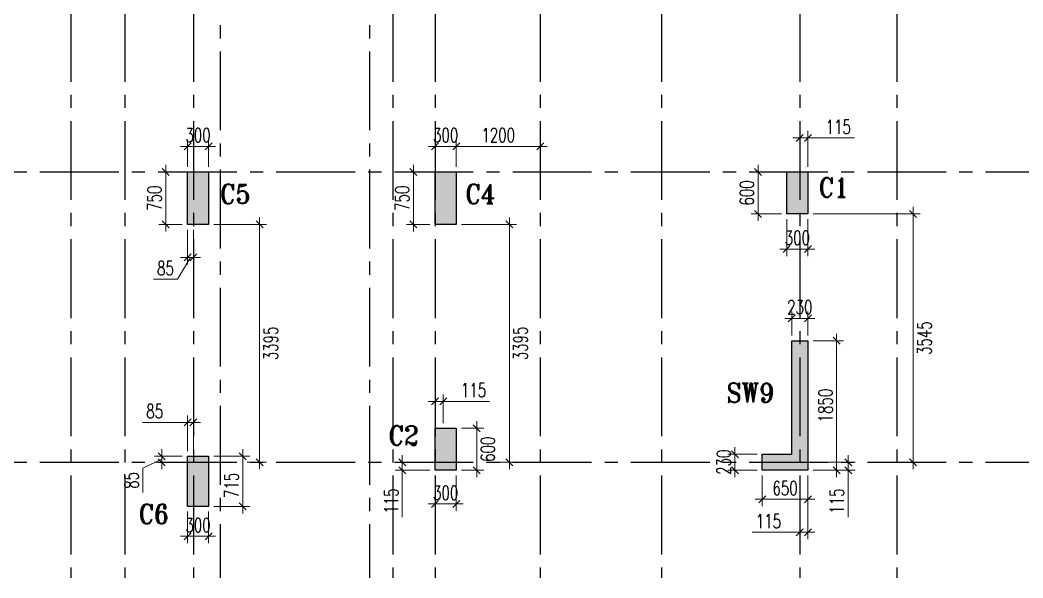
# Model space of a CAD drawing. Header units: millimetres. Extents: x 1123469 to 1752051, y -126924 to 196924.
# Drawn here: x 1378785 to 1393101, y -34446 to -26479 of the extents above; entities that cross this region are included whole.
import ezdxf

# ---------------------------------------------------------------- set-up
doc = ezdxf.new("R2010")
doc.units = ezdxf.units.MM
doc.header["$LTSCALE"] = 500
doc.header["$MEASUREMENT"] = 0
doc.header["$PDMODE"] = 34
for name, pattern in [('CONTINOUS', [0]), ('DASHDOT', [1, 0.5, -0.25, 0, -0.25]), ('Site$0$CENTER2', [1.125, 0.75, -0.125, 0.125, -0.125])]:
    doc.linetypes.add(name, pattern=pattern)
doc.layers.get('Defpoints').update_dxf_attribs({"lineweight": 0})
for name, color, linetype, lineweight in [('COL. NO.', 1, 'DASHDOT', 15), ('CUT OUT', 1, 'Continuous', 13), ('dim-M', 1, 'Continuous', 15), ('TOWER COL HATCH', 253, 'Continuous', 20)]:
    doc.layers.add(name, color=color, linetype=linetype, lineweight=lineweight)
for name, color, linetype in [('GLASS', 5, 'Continuous'), ('GRID', 7, 'Continuous'), ('TOWER AREA COLUMN.', 6, 'Continuous')]:
    doc.layers.add(name, color=color, linetype=linetype)
doc.styles.add('2MM', font='romans.shx', dxfattribs={"width": 0.7})
doc.styles.add('ROMANT', font='romant__.ttf', dxfattribs={"width": 0.9, "height": 600})
doc.dimstyles.new('RAJESH', dxfattribs={"dimtxt": 200, "dimasz": 180, "dimexe": 100, "dimexo": 250, "dimgap": 50, "dimtad": 2, "dimdec": 0, "dimzin": 1, "dimdsep": 46, "dimtxsty": '2MM', "dimblk": 'OBLIQUE', "dimcen": 0, "dimdle": 100, "dimclrd": 1, "dimclre": 1, "dimclrt": 3, "dimadec": 0, "dimazin": 0, "dimtfac": 1, "dimtdec": 0, "dimtix": 1, "dimtmove": 2, "dimatfit": 3, "dimfxl": 1, "dimtolj": 1, "dimlwd": -1, "dimarcsym": 0})

# ---------------------------------------------------------------- blocks, each defined once
blk = doc.blocks.new('EEE')
at = {"layer": 'GRID', "color": 16, "linetype": 'Site$0$CENTER2', "ltscale": 3}
for points in [[(1379510.6, 258923.2), (1379510.6, 223711.9)], [(1380280.6, 258923.2), (1380280.6, 223711.9)], [(1381260.6, 258923.2), (1381260.6, 223711.9)], [(1382164.8, 258923.2), (1381643.1, 258229.8), (1381643.1, 223711.9)], [(1383253.9, 258923.2), (1383775.6, 258229.8), (1383775.6, 223711.9)], [(1384105.6, 258923.2), (1384105.6, 223711.9)], [(1384710.6, 258923.2), (1384710.6, 223711.9)], [(1386210.6, 258923.2), (1386210.6, 223711.9)], [(1387940.6, 258923.2), (1387940.6, 223711.9)], [(1389915.6, 258923.2), (1389915.6, 223711.9)], [(1391300.6, 258923.2), (1391300.6, 223711.9)], [(1363880.9, 229508.8), (1442964.5, 229508.8)], [(1363880.9, 225363.8), (1442964.5, 225363.8)]]:
    blk.add_lwpolyline(points, dxfattribs=at)
blk = doc.blocks.new('3tgra')
at = {"layer": 'TOWER COL HATCH'}
h = blk.add_hatch(color=253, dxfattribs=at)
h.dxf.hatch_style = 1
h.paths.add_polyline_path([(1381176, 68967), (1381476, 68967), (1381476, 68217), (1381176, 68217)])
h = blk.add_hatch(color=253, dxfattribs=at)
h.dxf.hatch_style = 1
h.paths.add_polyline_path([(1384711, 68967), (1385011, 68967), (1385011, 68217), (1384711, 68217)])
h = blk.add_hatch(color=253, dxfattribs=at)
h.dxf.hatch_style = 1
h.paths.add_polyline_path([(1389731, 68967), (1390031, 68967), (1390031, 68367), (1389731, 68367)])
h = blk.add_hatch(color=253, dxfattribs=at)
h.dxf.hatch_style = 1
h.paths.add_polyline_path([(1390031, 66557), (1390031, 64707), (1389381, 64707), (1389381, 64937), (1389801, 64937), (1389801, 66557)])
h = blk.add_hatch(color=253, dxfattribs=at)
h.dxf.hatch_style = 1
h.paths.add_polyline_path([(1384711, 65307), (1385011, 65307), (1385011, 64707), (1384711, 64707)])
h = blk.add_hatch(color=253, dxfattribs=at)
h.dxf.hatch_style = 1
h.paths.add_polyline_path([(1381176, 64907), (1381476, 64907), (1381476, 64192), (1381176, 64192)])
at = {"layer": 'TOWER AREA COLUMN.', "color": 4}
for points in [[(1381176, 68967), (1381476, 68967), (1381476, 68217), (1381176, 68217)], [(1384711, 68967), (1385011, 68967), (1385011, 68217), (1384711, 68217)], [(1389731, 68967), (1390031, 68967), (1390031, 68367), (1389731, 68367)], [(1384711, 65307), (1385011, 65307), (1385011, 64707), (1384711, 64707)], [(1381176, 64907), (1381476, 64907), (1381476, 64192), (1381176, 64192)]]:
    blk.add_lwpolyline(points, close=True, dxfattribs=at)
blk.add_lwpolyline([(1390031, 66557), (1390031, 64707), (1389381, 64707), (1389381, 64937), (1389801, 64937), (1389801, 66557), (1390031, 66557)], dxfattribs=at)
blk = doc.blocks.new('_Oblique')
at = {"color": 0, "linetype": 'ByBlock', "lineweight": -2}
blk.add_line((-0.5, -0.5), (0.5, 0.5), dxfattribs=at)
blk = doc.blocks.new('*D1825')
at = {"layer": 'Defpoints', "color": 0, "ltscale": 100, "transparency": 16777216}
for p in [(1381176, 64192), (1381476, 64192), (1381476, 63765)]:
    blk.add_point(p, dxfattribs=at)
at = {"layer": 'dim-M', "color": 1, "lineweight": -2, "ltscale": 100, "transparency": 16777216}
for p, q in [((1381176, 64117), (1381176, 63665)), ((1381476, 64117), (1381476, 63665))]:
    blk.add_line(p, q, dxfattribs=at)
at = {"layer": 'dim-M', "color": 1, "ltscale": 100, "transparency": 16777216}
blk.add_line((1381076, 63765), (1381576, 63765), dxfattribs=at)
at = {"layer": 'dim-M', "color": 1, "ltscale": 100, "transparency": 16777216, "xscale": 100, "yscale": 100, "zscale": 100, "rotation": 180}
blk.add_blockref('_Oblique', (1381176, 63765), dxfattribs=at)
at = {"layer": 'dim-M', "color": 1, "ltscale": 100, "transparency": 16777216, "xscale": 100, "yscale": 100, "zscale": 100}
blk.add_blockref('_Oblique', (1381476, 63765), dxfattribs=at)
at = {"layer": 'dim-M', "color": 3, "ltscale": 100, "transparency": 16777216, "insert": (1381326, 63925), "char_height": 200, "attachment_point": 5, "style": '2MM'}
blk.add_mtext('\\A1;300', dxfattribs=at)
blk = doc.blocks.new('*D1826')
at = {"layer": 'Defpoints', "color": 0, "ltscale": 100, "transparency": 16777216}
for p in [(1381476, 64907), (1381476, 64192), (1381964, 64192)]:
    blk.add_point(p, dxfattribs=at)
at = {"layer": 'dim-M', "color": 1, "ltscale": 100, "transparency": 16777216}
blk.add_line((1381964, 65007), (1381964, 64092), dxfattribs=at)
at = {"layer": 'dim-M', "color": 1, "lineweight": -2, "ltscale": 100, "transparency": 16777216}
for p, q in [((1381551, 64907), (1382064, 64907)), ((1381551, 64192), (1382064, 64192))]:
    blk.add_line(p, q, dxfattribs=at)
at = {"layer": 'dim-M', "color": 1, "ltscale": 100, "transparency": 16777216, "xscale": 100, "yscale": 100, "zscale": 100}
for p, rotation in [((1381964, 64907), 90), ((1381964, 64192), 270)]:
    blk.add_blockref('_Oblique', p, dxfattribs=dict(at, rotation=rotation))
at = {"layer": 'dim-M', "color": 3, "ltscale": 100, "transparency": 16777216, "insert": (1381804, 64492), "char_height": 200, "attachment_point": 5, "rotation": 90, "style": '2MM'}
blk.add_mtext('\\A1;715', dxfattribs=at)
blk = doc.blocks.new('*D1827')
at = {"layer": 'Defpoints', "color": 0, "ltscale": 100, "transparency": 16777216}
for p in [(1381261, 65391), (1381176, 64907), (1381261, 64907)]:
    blk.add_point(p, dxfattribs=at)
at = {"layer": 'dim-M', "color": 1, "lineweight": -2, "ltscale": 100, "transparency": 16777216}
for p, q in [((1381176, 64982), (1381176, 65491)), ((1381261, 64982), (1381261, 65491))]:
    blk.add_line(p, q, dxfattribs=at)
at = {"layer": 'dim-M', "color": 1, "ltscale": 100, "transparency": 16777216}
for p, q in [((1380534, 65391), (1381176, 65391)), ((1381176, 65391), (1381076, 65391)), ((1381176, 65391), (1381261, 65391)), ((1381176, 65391), (1381261, 65391)), ((1381261, 65391), (1381361, 65391))]:
    blk.add_line(p, q, dxfattribs=at)
at = {"layer": 'dim-M', "color": 1, "ltscale": 100, "transparency": 16777216, "xscale": 100, "yscale": 100, "zscale": 100}
blk.add_blockref('_Oblique', (1381176, 65391), dxfattribs=at)
at = {"layer": 'dim-M', "color": 1, "ltscale": 100, "transparency": 16777216, "xscale": 100, "yscale": 100, "zscale": 100, "rotation": 180}
blk.add_blockref('_Oblique', (1381261, 65391), dxfattribs=at)
at = {"layer": 'dim-M', "color": 3, "ltscale": 100, "transparency": 16777216, "insert": (1380707, 65551), "char_height": 200, "attachment_point": 5, "style": '2MM'}
blk.add_mtext('\\A1;85', dxfattribs=at)
blk = doc.blocks.new('*D1828')
at = {"layer": 'Defpoints', "color": 0, "ltscale": 100, "transparency": 16777216}
for p in [(1381176, 64907), (1380807, 64822), (1381176, 64822)]:
    blk.add_point(p, dxfattribs=at)
at = {"layer": 'dim-M', "color": 1, "ltscale": 100, "transparency": 16777216}
for p, q in [((1380807, 64907), (1380807, 65007)), ((1380807, 64864), (1380537, 64737)), ((1380807, 64907), (1380807, 64822)), ((1380807, 64907), (1380807, 64822)), ((1380537, 64737), (1380537, 64390)), ((1380807, 64822), (1380807, 64722))]:
    blk.add_line(p, q, dxfattribs=at)
at = {"layer": 'dim-M', "color": 1, "lineweight": -2, "ltscale": 100, "transparency": 16777216}
for p, q in [((1381101, 64907), (1380707, 64907)), ((1381101, 64822), (1380707, 64822))]:
    blk.add_line(p, q, dxfattribs=at)
at = {"layer": 'dim-M', "color": 1, "ltscale": 100, "transparency": 16777216, "xscale": 100, "yscale": 100, "zscale": 100}
for p, rotation in [((1380807, 64907), 270), ((1380807, 64822), 90)]:
    blk.add_blockref('_Oblique', p, dxfattribs=dict(at, rotation=rotation))
at = {"layer": 'dim-M', "color": 3, "ltscale": 100, "transparency": 16777216, "insert": (1380377, 64563), "char_height": 200, "attachment_point": 5, "rotation": 90, "style": '2MM'}
blk.add_mtext('\\A1;85', dxfattribs=at)
blk = doc.blocks.new('*D1829')
at = {"layer": 'Defpoints', "color": 0, "ltscale": 100, "transparency": 16777216}
for p in [(1384711, 64707), (1385011, 64707), (1385011, 64227)]:
    blk.add_point(p, dxfattribs=at)
at = {"layer": 'dim-M', "color": 1, "lineweight": -2, "ltscale": 100, "transparency": 16777216}
for p, q in [((1384711, 64632), (1384711, 64127)), ((1385011, 64632), (1385011, 64127))]:
    blk.add_line(p, q, dxfattribs=at)
at = {"layer": 'dim-M', "color": 1, "ltscale": 100, "transparency": 16777216}
blk.add_line((1384611, 64227), (1385111, 64227), dxfattribs=at)
at = {"layer": 'dim-M', "color": 1, "ltscale": 100, "transparency": 16777216, "xscale": 100, "yscale": 100, "zscale": 100, "rotation": 180}
blk.add_blockref('_Oblique', (1384711, 64227), dxfattribs=at)
at = {"layer": 'dim-M', "color": 1, "ltscale": 100, "transparency": 16777216, "xscale": 100, "yscale": 100, "zscale": 100}
blk.add_blockref('_Oblique', (1385011, 64227), dxfattribs=at)
at = {"layer": 'dim-M', "color": 3, "ltscale": 100, "transparency": 16777216, "insert": (1384861, 64387), "char_height": 200, "attachment_point": 5, "style": '2MM'}
blk.add_mtext('\\A1;300', dxfattribs=at)
blk = doc.blocks.new('*D1830')
at = {"layer": 'Defpoints', "color": 0, "ltscale": 100, "transparency": 16777216}
for p in [(1385011, 65307), (1385011, 64707), (1385305, 64707)]:
    blk.add_point(p, dxfattribs=at)
at = {"layer": 'dim-M', "color": 1, "lineweight": -2, "ltscale": 100, "transparency": 16777216}
for p, q in [((1385086, 65307), (1385405, 65307)), ((1385086, 64707), (1385405, 64707))]:
    blk.add_line(p, q, dxfattribs=at)
at = {"layer": 'dim-M', "color": 1, "ltscale": 100, "transparency": 16777216}
blk.add_line((1385305, 65407), (1385305, 64607), dxfattribs=at)
at = {"layer": 'dim-M', "color": 1, "ltscale": 100, "transparency": 16777216, "xscale": 100, "yscale": 100, "zscale": 100}
for p, rotation in [((1385305, 65307), 90), ((1385305, 64707), 270)]:
    blk.add_blockref('_Oblique', p, dxfattribs=dict(at, rotation=rotation))
at = {"layer": 'dim-M', "color": 3, "ltscale": 100, "transparency": 16777216, "insert": (1385465, 65007), "char_height": 200, "attachment_point": 5, "rotation": 90, "style": '2MM'}
blk.add_mtext('\\A1;600', dxfattribs=at)
blk = doc.blocks.new('*D1831')
at = {"layer": 'Defpoints', "color": 0, "ltscale": 100, "transparency": 16777216}
for p in [(1384826, 65691), (1384711, 65307), (1384826, 65307)]:
    blk.add_point(p, dxfattribs=at)
at = {"layer": 'dim-M', "color": 1, "lineweight": -2, "ltscale": 100, "transparency": 16777216}
for p, q in [((1384711, 65382), (1384711, 65791)), ((1384826, 65382), (1384826, 65791))]:
    blk.add_line(p, q, dxfattribs=at)
at = {"layer": 'dim-M', "color": 1, "ltscale": 100, "transparency": 16777216}
for p, q in [((1384711, 65691), (1384611, 65691)), ((1384711, 65691), (1384826, 65691)), ((1384711, 65691), (1384826, 65691)), ((1384826, 65691), (1384926, 65691)), ((1385489, 65691), (1384826, 65691))]:
    blk.add_line(p, q, dxfattribs=at)
at = {"layer": 'dim-M', "color": 1, "ltscale": 100, "transparency": 16777216, "xscale": 100, "yscale": 100, "zscale": 100}
blk.add_blockref('_Oblique', (1384711, 65691), dxfattribs=at)
at = {"layer": 'dim-M', "color": 1, "ltscale": 100, "transparency": 16777216, "xscale": 100, "yscale": 100, "zscale": 100, "rotation": 180}
blk.add_blockref('_Oblique', (1384826, 65691), dxfattribs=at)
at = {"layer": 'dim-M', "color": 3, "ltscale": 100, "transparency": 16777216, "insert": (1385259, 65851), "char_height": 200, "attachment_point": 5, "style": '2MM'}
blk.add_mtext('\\A1;115', dxfattribs=at)
blk = doc.blocks.new('*D1832')
at = {"layer": 'Defpoints', "color": 0, "ltscale": 100, "transparency": 16777216}
for p in [(1384711, 64822), (1384242, 64707), (1384711, 64707)]:
    blk.add_point(p, dxfattribs=at)
at = {"layer": 'dim-M', "color": 1, "ltscale": 100, "transparency": 16777216}
for p, q in [((1384242, 64822), (1384242, 64922)), ((1384242, 64822), (1384242, 64707)), ((1384242, 64822), (1384242, 64707)), ((1384242, 64707), (1384242, 64607)), ((1384242, 64039), (1384242, 64707))]:
    blk.add_line(p, q, dxfattribs=at)
at = {"layer": 'dim-M', "color": 1, "lineweight": -2, "ltscale": 100, "transparency": 16777216}
for p, q in [((1384636, 64822), (1384142, 64822)), ((1384636, 64707), (1384142, 64707))]:
    blk.add_line(p, q, dxfattribs=at)
at = {"layer": 'dim-M', "color": 1, "ltscale": 100, "transparency": 16777216, "xscale": 100, "yscale": 100, "zscale": 100}
for p, rotation in [((1384242, 64822), 270), ((1384242, 64707), 90)]:
    blk.add_blockref('_Oblique', p, dxfattribs=dict(at, rotation=rotation))
at = {"layer": 'dim-M', "color": 3, "ltscale": 100, "transparency": 16777216, "insert": (1384082, 64269), "char_height": 200, "attachment_point": 5, "rotation": 90, "style": '2MM'}
blk.add_mtext('\\A1;115', dxfattribs=at)
blk = doc.blocks.new('*D1833')
at = {"layer": 'Defpoints', "color": 0, "ltscale": 100, "transparency": 16777216}
for p in [(1384711, 69331), (1384711, 68967), (1385011, 68967)]:
    blk.add_point(p, dxfattribs=at)
at = {"layer": 'dim-M', "color": 1, "ltscale": 100, "transparency": 16777216}
for p, q in [((1384711, 69331), (1384611, 69331)), ((1385011, 69331), (1384711, 69331)), ((1385011, 69331), (1385111, 69331))]:
    blk.add_line(p, q, dxfattribs=at)
at = {"layer": 'dim-M', "color": 1, "lineweight": -2, "ltscale": 100, "transparency": 16777216}
for p, q in [((1384711, 69042), (1384711, 69431)), ((1385011, 69042), (1385011, 69431))]:
    blk.add_line(p, q, dxfattribs=at)
at = {"layer": 'dim-M', "color": 1, "ltscale": 100, "transparency": 16777216, "xscale": 100, "yscale": 100, "zscale": 100}
blk.add_blockref('_Oblique', (1384711, 69331), dxfattribs=at)
at = {"layer": 'dim-M', "color": 1, "ltscale": 100, "transparency": 16777216, "xscale": 100, "yscale": 100, "zscale": 100, "rotation": 180}
blk.add_blockref('_Oblique', (1385011, 69331), dxfattribs=at)
at = {"layer": 'dim-M', "color": 3, "ltscale": 100, "transparency": 16777216, "insert": (1384861, 69491), "char_height": 200, "attachment_point": 5, "style": '2MM'}
blk.add_mtext('\\A1;300', dxfattribs=at)
blk = doc.blocks.new('*D1834')
at = {"layer": 'Defpoints', "color": 0, "ltscale": 100, "transparency": 16777216}
for p in [(1384711, 68967), (1384400, 68217), (1384711, 68217)]:
    blk.add_point(p, dxfattribs=at)
at = {"layer": 'dim-M', "color": 1, "ltscale": 100, "transparency": 16777216}
blk.add_line((1384400, 69067), (1384400, 68117), dxfattribs=at)
at = {"layer": 'dim-M', "color": 1, "lineweight": -2, "ltscale": 100, "transparency": 16777216}
for p, q in [((1384636, 68967), (1384300, 68967)), ((1384636, 68217), (1384300, 68217))]:
    blk.add_line(p, q, dxfattribs=at)
at = {"layer": 'dim-M', "color": 1, "ltscale": 100, "transparency": 16777216, "xscale": 100, "yscale": 100, "zscale": 100}
for p, rotation in [((1384400, 68967), 90), ((1384400, 68217), 270)]:
    blk.add_blockref('_Oblique', p, dxfattribs=dict(at, rotation=rotation))
at = {"layer": 'dim-M', "color": 3, "ltscale": 100, "transparency": 16777216, "insert": (1384240, 68592), "char_height": 200, "attachment_point": 5, "rotation": 90, "style": '2MM'}
blk.add_mtext('\\A1;750', dxfattribs=at)
blk = doc.blocks.new('*D1835')
at = {"layer": 'Defpoints', "color": 0, "ltscale": 100, "transparency": 16777216}
for p in [(1386211, 69331), (1386211, 69066), (1385011, 68967)]:
    blk.add_point(p, dxfattribs=at)
at = {"layer": 'dim-M', "color": 1, "ltscale": 100, "transparency": 16777216}
blk.add_line((1384911, 69331), (1386311, 69331), dxfattribs=at)
at = {"layer": 'dim-M', "color": 1, "lineweight": -2, "ltscale": 100, "transparency": 16777216}
for p, q in [((1385011, 69042), (1385011, 69431)), ((1386211, 69141), (1386211, 69431))]:
    blk.add_line(p, q, dxfattribs=at)
at = {"layer": 'dim-M', "color": 1, "ltscale": 100, "transparency": 16777216, "xscale": 100, "yscale": 100, "zscale": 100, "rotation": 180}
blk.add_blockref('_Oblique', (1385011, 69331), dxfattribs=at)
at = {"layer": 'dim-M', "color": 1, "ltscale": 100, "transparency": 16777216, "xscale": 100, "yscale": 100, "zscale": 100}
blk.add_blockref('_Oblique', (1386211, 69331), dxfattribs=at)
at = {"layer": 'dim-M', "color": 3, "ltscale": 100, "transparency": 16777216, "insert": (1385611, 69491), "char_height": 200, "attachment_point": 5, "style": '2MM'}
blk.add_mtext('\\A1;1200', dxfattribs=at)
blk = doc.blocks.new('*D1836')
at = {"layer": 'Defpoints', "color": 0, "ltscale": 100, "transparency": 16777216}
for p in [(1385011, 68217), (1385516, 64822), (1385770, 64822)]:
    blk.add_point(p, dxfattribs=at)
at = {"layer": 'dim-M', "color": 1, "ltscale": 100, "transparency": 16777216}
blk.add_line((1385770, 68317), (1385770, 64722), dxfattribs=at)
at = {"layer": 'dim-M', "color": 1, "lineweight": -2, "ltscale": 100, "transparency": 16777216}
for p, q in [((1385086, 68217), (1385870, 68217)), ((1385591, 64822), (1385870, 64822))]:
    blk.add_line(p, q, dxfattribs=at)
at = {"layer": 'dim-M', "color": 1, "ltscale": 100, "transparency": 16777216, "xscale": 100, "yscale": 100, "zscale": 100}
for p, rotation in [((1385770, 68217), 90), ((1385770, 64822), 270)]:
    blk.add_blockref('_Oblique', p, dxfattribs=dict(at, rotation=rotation))
at = {"layer": 'dim-M', "color": 3, "ltscale": 100, "transparency": 16777216, "insert": (1385930, 66519), "char_height": 200, "attachment_point": 5, "rotation": 90, "style": '2MM'}
blk.add_mtext('\\A1;3395', dxfattribs=at)
blk = doc.blocks.new('*D1837')
at = {"layer": 'Defpoints', "color": 0, "ltscale": 100, "transparency": 16777216}
for p in [(1381176, 69331), (1381176, 68967), (1381476, 68967)]:
    blk.add_point(p, dxfattribs=at)
at = {"layer": 'dim-M', "color": 1, "ltscale": 100, "transparency": 16777216}
for p, q in [((1381176, 69331), (1381076, 69331)), ((1381476, 69331), (1381176, 69331)), ((1381476, 69331), (1381576, 69331))]:
    blk.add_line(p, q, dxfattribs=at)
at = {"layer": 'dim-M', "color": 1, "lineweight": -2, "ltscale": 100, "transparency": 16777216}
for p, q in [((1381176, 69042), (1381176, 69431)), ((1381476, 69042), (1381476, 69431))]:
    blk.add_line(p, q, dxfattribs=at)
at = {"layer": 'dim-M', "color": 1, "ltscale": 100, "transparency": 16777216, "xscale": 100, "yscale": 100, "zscale": 100}
blk.add_blockref('_Oblique', (1381176, 69331), dxfattribs=at)
at = {"layer": 'dim-M', "color": 1, "ltscale": 100, "transparency": 16777216, "xscale": 100, "yscale": 100, "zscale": 100, "rotation": 180}
blk.add_blockref('_Oblique', (1381476, 69331), dxfattribs=at)
at = {"layer": 'dim-M', "color": 3, "ltscale": 100, "transparency": 16777216, "insert": (1381326, 69491), "char_height": 200, "attachment_point": 5, "style": '2MM'}
blk.add_mtext('\\A1;300', dxfattribs=at)
blk = doc.blocks.new('*D1838')
at = {"layer": 'Defpoints', "color": 0, "ltscale": 100, "transparency": 16777216}
for p in [(1381176, 68967), (1380865, 68217), (1381176, 68217)]:
    blk.add_point(p, dxfattribs=at)
at = {"layer": 'dim-M', "color": 1, "ltscale": 100, "transparency": 16777216}
blk.add_line((1380865, 69067), (1380865, 68117), dxfattribs=at)
at = {"layer": 'dim-M', "color": 1, "lineweight": -2, "ltscale": 100, "transparency": 16777216}
for p, q in [((1381101, 68967), (1380765, 68967)), ((1381101, 68217), (1380765, 68217))]:
    blk.add_line(p, q, dxfattribs=at)
at = {"layer": 'dim-M', "color": 1, "ltscale": 100, "transparency": 16777216, "xscale": 100, "yscale": 100, "zscale": 100}
for p, rotation in [((1380865, 68967), 90), ((1380865, 68217), 270)]:
    blk.add_blockref('_Oblique', p, dxfattribs=dict(at, rotation=rotation))
at = {"layer": 'dim-M', "color": 3, "ltscale": 100, "transparency": 16777216, "insert": (1380705, 68592), "char_height": 200, "attachment_point": 5, "rotation": 90, "style": '2MM'}
blk.add_mtext('\\A1;750', dxfattribs=at)
blk = doc.blocks.new('*D1839')
at = {"layer": 'Defpoints', "color": 0, "ltscale": 100, "transparency": 16777216}
for p in [(1381476, 68217), (1381951, 64822), (1382205, 64822)]:
    blk.add_point(p, dxfattribs=at)
at = {"layer": 'dim-M', "color": 1, "ltscale": 100, "transparency": 16777216}
blk.add_line((1382205, 68317), (1382205, 64722), dxfattribs=at)
at = {"layer": 'dim-M', "color": 1, "lineweight": -2, "ltscale": 100, "transparency": 16777216}
for p, q in [((1381551, 68217), (1382305, 68217)), ((1382026, 64822), (1382305, 64822))]:
    blk.add_line(p, q, dxfattribs=at)
at = {"layer": 'dim-M', "color": 1, "ltscale": 100, "transparency": 16777216, "xscale": 100, "yscale": 100, "zscale": 100}
for p, rotation in [((1382205, 68217), 90), ((1382205, 64822), 270)]:
    blk.add_blockref('_Oblique', p, dxfattribs=dict(at, rotation=rotation))
at = {"layer": 'dim-M', "color": 3, "ltscale": 100, "transparency": 16777216, "insert": (1382365, 66519), "char_height": 200, "attachment_point": 5, "rotation": 90, "style": '2MM'}
blk.add_mtext('\\A1;3395', dxfattribs=at)
blk = doc.blocks.new('*D1840')
at = {"layer": 'Defpoints', "color": 0, "ltscale": 100, "transparency": 16777216}
for p in [(1381176, 68217), (1381261, 68217), (1381261, 67746)]:
    blk.add_point(p, dxfattribs=at)
at = {"layer": 'dim-M', "color": 1, "lineweight": -2, "ltscale": 100, "transparency": 16777216}
for p, q in [((1381176, 68142), (1381176, 67646)), ((1381261, 68142), (1381261, 67646))]:
    blk.add_line(p, q, dxfattribs=at)
at = {"layer": 'dim-M', "color": 1, "ltscale": 100, "transparency": 16777216}
for p, q in [((1381218, 67746), (1381034, 67435)), ((1381176, 67746), (1381076, 67746)), ((1381176, 67746), (1381261, 67746)), ((1381176, 67746), (1381261, 67746)), ((1381261, 67746), (1381361, 67746)), ((1381034, 67435), (1380688, 67435))]:
    blk.add_line(p, q, dxfattribs=at)
at = {"layer": 'dim-M', "color": 1, "ltscale": 100, "transparency": 16777216, "xscale": 100, "yscale": 100, "zscale": 100}
blk.add_blockref('_Oblique', (1381176, 67746), dxfattribs=at)
at = {"layer": 'dim-M', "color": 1, "ltscale": 100, "transparency": 16777216, "xscale": 100, "yscale": 100, "zscale": 100, "rotation": 180}
blk.add_blockref('_Oblique', (1381261, 67746), dxfattribs=at)
at = {"layer": 'dim-M', "color": 3, "ltscale": 100, "transparency": 16777216, "insert": (1380861, 67595), "char_height": 200, "attachment_point": 5, "style": '2MM'}
blk.add_mtext('\\A1;85', dxfattribs=at)
blk = doc.blocks.new('*D1848')
at = {"layer": 'Defpoints', "color": 0, "ltscale": 100, "transparency": 16777216}
for p in [(1389731, 68967), (1389320, 68367), (1389731, 68367)]:
    blk.add_point(p, dxfattribs=at)
at = {"layer": 'dim-M', "color": 1, "ltscale": 100, "transparency": 16777216}
blk.add_line((1389320, 69067), (1389320, 68267), dxfattribs=at)
at = {"layer": 'dim-M', "color": 1, "lineweight": -2, "ltscale": 100, "transparency": 16777216}
for p, q in [((1389656, 68967), (1389220, 68967)), ((1389656, 68367), (1389220, 68367))]:
    blk.add_line(p, q, dxfattribs=at)
at = {"layer": 'dim-M', "color": 1, "ltscale": 100, "transparency": 16777216, "xscale": 100, "yscale": 100, "zscale": 100}
for p, rotation in [((1389320, 68967), 90), ((1389320, 68367), 270)]:
    blk.add_blockref('_Oblique', p, dxfattribs=dict(at, rotation=rotation))
at = {"layer": 'dim-M', "color": 3, "ltscale": 100, "transparency": 16777216, "insert": (1389160, 68667), "char_height": 200, "attachment_point": 5, "rotation": 90, "style": '2MM'}
blk.add_mtext('\\A1;600', dxfattribs=at)
blk = doc.blocks.new('*D1849')
at = {"layer": 'Defpoints', "color": 0, "ltscale": 100, "transparency": 16777216}
for p in [(1389731, 68367), (1390031, 68367), (1390031, 67865)]:
    blk.add_point(p, dxfattribs=at)
at = {"layer": 'dim-M', "color": 1, "lineweight": -2, "ltscale": 100, "transparency": 16777216}
for p, q in [((1389731, 68292), (1389731, 67765)), ((1390031, 68292), (1390031, 67765))]:
    blk.add_line(p, q, dxfattribs=at)
at = {"layer": 'dim-M', "color": 1, "ltscale": 100, "transparency": 16777216}
blk.add_line((1389631, 67865), (1390131, 67865), dxfattribs=at)
at = {"layer": 'dim-M', "color": 1, "ltscale": 100, "transparency": 16777216, "xscale": 100, "yscale": 100, "zscale": 100, "rotation": 180}
blk.add_blockref('_Oblique', (1389731, 67865), dxfattribs=at)
at = {"layer": 'dim-M', "color": 1, "ltscale": 100, "transparency": 16777216, "xscale": 100, "yscale": 100, "zscale": 100}
blk.add_blockref('_Oblique', (1390031, 67865), dxfattribs=at)
at = {"layer": 'dim-M', "color": 3, "ltscale": 100, "transparency": 16777216, "insert": (1389881, 68025), "char_height": 200, "attachment_point": 5, "style": '2MM'}
blk.add_mtext('\\A1;300', dxfattribs=at)
blk = doc.blocks.new('*D1853')
at = {"layer": 'Defpoints', "color": 0, "ltscale": 100, "transparency": 16777216}
for p in [(1390031, 69453), (1389916, 68967), (1390031, 68967)]:
    blk.add_point(p, dxfattribs=at)
at = {"layer": 'dim-M', "color": 1, "ltscale": 100, "transparency": 16777216}
for p, q in [((1389916, 69453), (1389816, 69453)), ((1389916, 69453), (1390031, 69453)), ((1389916, 69453), (1390031, 69453)), ((1390031, 69453), (1390131, 69453)), ((1390695, 69453), (1390031, 69453))]:
    blk.add_line(p, q, dxfattribs=at)
at = {"layer": 'dim-M', "color": 1, "lineweight": -2, "ltscale": 100, "transparency": 16777216}
for p, q in [((1389916, 69042), (1389916, 69553)), ((1390031, 69042), (1390031, 69553))]:
    blk.add_line(p, q, dxfattribs=at)
at = {"layer": 'dim-M', "color": 1, "ltscale": 100, "transparency": 16777216, "xscale": 100, "yscale": 100, "zscale": 100}
blk.add_blockref('_Oblique', (1389916, 69453), dxfattribs=at)
at = {"layer": 'dim-M', "color": 1, "ltscale": 100, "transparency": 16777216, "xscale": 100, "yscale": 100, "zscale": 100, "rotation": 180}
blk.add_blockref('_Oblique', (1390031, 69453), dxfattribs=at)
at = {"layer": 'dim-M', "color": 3, "ltscale": 100, "transparency": 16777216, "insert": (1390465, 69613), "char_height": 200, "attachment_point": 5, "style": '2MM'}
blk.add_mtext('\\A1;115', dxfattribs=at)
blk = doc.blocks.new('*D1854')
at = {"layer": 'Defpoints', "color": 0, "ltscale": 100, "transparency": 16777216}
for p in [(1390031, 68367), (1390989, 64822), (1391534, 64822)]:
    blk.add_point(p, dxfattribs=at)
at = {"layer": 'dim-M', "color": 1, "ltscale": 100, "transparency": 16777216}
blk.add_line((1391534, 68467), (1391534, 64722), dxfattribs=at)
at = {"layer": 'dim-M', "color": 1, "lineweight": -2, "ltscale": 100, "transparency": 16777216}
for p, q in [((1390106, 68367), (1391634, 68367)), ((1391064, 64822), (1391634, 64822))]:
    blk.add_line(p, q, dxfattribs=at)
at = {"layer": 'dim-M', "color": 1, "ltscale": 100, "transparency": 16777216, "xscale": 100, "yscale": 100, "zscale": 100}
for p, rotation in [((1391534, 68367), 90), ((1391534, 64822), 270)]:
    blk.add_blockref('_Oblique', p, dxfattribs=dict(at, rotation=rotation))
at = {"layer": 'dim-M', "color": 3, "ltscale": 100, "transparency": 16777216, "insert": (1391694, 66594), "char_height": 200, "attachment_point": 5, "rotation": 90, "style": '2MM'}
blk.add_mtext('\\A1;3545', dxfattribs=at)
blk = doc.blocks.new('*D1855')
at = {"layer": 'Defpoints', "color": 0, "ltscale": 100, "transparency": 16777216}
for p in [(1389381, 64707), (1390031, 64707), (1389381, 64293)]:
    blk.add_point(p, dxfattribs=at)
at = {"layer": 'dim-M', "color": 1, "lineweight": -2, "ltscale": 100, "transparency": 16777216}
for p, q in [((1389381, 64632), (1389381, 64193)), ((1390031, 64632), (1390031, 64193))]:
    blk.add_line(p, q, dxfattribs=at)
at = {"layer": 'dim-M', "color": 1, "ltscale": 100, "transparency": 16777216}
blk.add_line((1390131, 64293), (1389281, 64293), dxfattribs=at)
at = {"layer": 'dim-M', "color": 1, "ltscale": 100, "transparency": 16777216, "xscale": 100, "yscale": 100, "zscale": 100, "rotation": 180}
blk.add_blockref('_Oblique', (1389381, 64293), dxfattribs=at)
at = {"layer": 'dim-M', "color": 1, "ltscale": 100, "transparency": 16777216, "xscale": 100, "yscale": 100, "zscale": 100}
blk.add_blockref('_Oblique', (1390031, 64293), dxfattribs=at)
at = {"layer": 'dim-M', "color": 3, "ltscale": 100, "transparency": 16777216, "insert": (1389706, 64453), "char_height": 200, "attachment_point": 5, "style": '2MM'}
blk.add_mtext('\\A1;650', dxfattribs=at)
blk = doc.blocks.new('*D1856')
at = {"layer": 'Defpoints', "color": 0, "ltscale": 100, "transparency": 16777216}
for p in [(1389381, 64937), (1388991, 64707), (1389381, 64707)]:
    blk.add_point(p, dxfattribs=at)
at = {"layer": 'dim-M', "color": 1, "ltscale": 100, "transparency": 16777216}
for p, q in [((1388991, 64937), (1388991, 65037)), ((1388991, 64937), (1388991, 64707)), ((1388991, 64707), (1388991, 64607))]:
    blk.add_line(p, q, dxfattribs=at)
at = {"layer": 'dim-M', "color": 1, "lineweight": -2, "ltscale": 100, "transparency": 16777216}
for p, q in [((1389306, 64937), (1388891, 64937)), ((1389306, 64707), (1388891, 64707))]:
    blk.add_line(p, q, dxfattribs=at)
at = {"layer": 'dim-M', "color": 1, "ltscale": 100, "transparency": 16777216, "xscale": 100, "yscale": 100, "zscale": 100}
for p, rotation in [((1388991, 64937), 270), ((1388991, 64707), 90)]:
    blk.add_blockref('_Oblique', p, dxfattribs=dict(at, rotation=rotation))
at = {"layer": 'dim-M', "color": 3, "ltscale": 100, "transparency": 16777216, "insert": (1388831, 64822), "char_height": 200, "attachment_point": 5, "rotation": 90, "style": '2MM'}
blk.add_mtext('\\A1;230', dxfattribs=at)
blk = doc.blocks.new('*D1857')
at = {"layer": 'Defpoints', "color": 0, "ltscale": 100, "transparency": 16777216}
for p in [(1389801, 66877), (1389801, 66557), (1390031, 66557)]:
    blk.add_point(p, dxfattribs=at)
at = {"layer": 'dim-M', "color": 1, "ltscale": 100, "transparency": 16777216}
for p, q in [((1389801, 66877), (1389701, 66877)), ((1390031, 66877), (1389801, 66877)), ((1390031, 66877), (1390131, 66877))]:
    blk.add_line(p, q, dxfattribs=at)
at = {"layer": 'dim-M', "color": 1, "lineweight": -2, "ltscale": 100, "transparency": 16777216}
for p, q in [((1389801, 66632), (1389801, 66977)), ((1390031, 66632), (1390031, 66977))]:
    blk.add_line(p, q, dxfattribs=at)
at = {"layer": 'dim-M', "color": 1, "ltscale": 100, "transparency": 16777216, "xscale": 100, "yscale": 100, "zscale": 100}
blk.add_blockref('_Oblique', (1389801, 66877), dxfattribs=at)
at = {"layer": 'dim-M', "color": 1, "ltscale": 100, "transparency": 16777216, "xscale": 100, "yscale": 100, "zscale": 100, "rotation": 180}
blk.add_blockref('_Oblique', (1390031, 66877), dxfattribs=at)
at = {"layer": 'dim-M', "color": 3, "ltscale": 100, "transparency": 16777216, "insert": (1389916, 67037), "char_height": 200, "attachment_point": 5, "style": '2MM'}
blk.add_mtext('\\A1;230', dxfattribs=at)
blk = doc.blocks.new('*D1858')
at = {"layer": 'Defpoints', "color": 0, "ltscale": 100, "transparency": 16777216}
for p in [(1390031, 66557), (1390031, 64707), (1390441, 64707)]:
    blk.add_point(p, dxfattribs=at)
at = {"layer": 'dim-M', "color": 1, "ltscale": 100, "transparency": 16777216}
blk.add_line((1390441, 66657), (1390441, 64607), dxfattribs=at)
at = {"layer": 'dim-M', "color": 1, "lineweight": -2, "ltscale": 100, "transparency": 16777216}
for p, q in [((1390106, 66557), (1390541, 66557)), ((1390106, 64707), (1390541, 64707))]:
    blk.add_line(p, q, dxfattribs=at)
at = {"layer": 'dim-M', "color": 1, "ltscale": 100, "transparency": 16777216, "xscale": 100, "yscale": 100, "zscale": 100}
for p, rotation in [((1390441, 66557), 90), ((1390441, 64707), 270)]:
    blk.add_blockref('_Oblique', p, dxfattribs=dict(at, rotation=rotation))
at = {"layer": 'dim-M', "color": 3, "ltscale": 100, "transparency": 16777216, "insert": (1390281, 65632), "char_height": 200, "attachment_point": 5, "rotation": 90, "style": '2MM'}
blk.add_mtext('\\A1;1850', dxfattribs=at)
blk = doc.blocks.new('*D1859')
at = {"layer": 'Defpoints', "color": 0, "ltscale": 100, "transparency": 16777216}
for p in [(1389916, 64707), (1390031, 64707), (1389916, 63823)]:
    blk.add_point(p, dxfattribs=at)
at = {"layer": 'dim-M', "color": 1, "lineweight": -2, "ltscale": 100, "transparency": 16777216}
for p, q in [((1389916, 64632), (1389916, 63723)), ((1390031, 64632), (1390031, 63723))]:
    blk.add_line(p, q, dxfattribs=at)
at = {"layer": 'dim-M', "color": 1, "ltscale": 100, "transparency": 16777216}
for p, q in [((1389238, 63823), (1389916, 63823)), ((1389916, 63823), (1389816, 63823)), ((1390031, 63823), (1389916, 63823)), ((1390031, 63823), (1389916, 63823)), ((1390031, 63823), (1390131, 63823))]:
    blk.add_line(p, q, dxfattribs=at)
at = {"layer": 'dim-M', "color": 1, "ltscale": 100, "transparency": 16777216, "xscale": 100, "yscale": 100, "zscale": 100}
blk.add_blockref('_Oblique', (1389916, 63823), dxfattribs=at)
at = {"layer": 'dim-M', "color": 1, "ltscale": 100, "transparency": 16777216, "xscale": 100, "yscale": 100, "zscale": 100, "rotation": 180}
blk.add_blockref('_Oblique', (1390031, 63823), dxfattribs=at)
at = {"layer": 'dim-M', "color": 3, "ltscale": 100, "transparency": 16777216, "insert": (1389468, 63983), "char_height": 200, "attachment_point": 5, "style": '2MM'}
blk.add_mtext('\\A1;115', dxfattribs=at)
blk = doc.blocks.new('*D1860')
at = {"layer": 'Defpoints', "color": 0, "ltscale": 100, "transparency": 16777216}
for p in [(1390031, 64822), (1390031, 64707), (1390607, 64707)]:
    blk.add_point(p, dxfattribs=at)
at = {"layer": 'dim-M', "color": 1, "ltscale": 100, "transparency": 16777216}
for p, q in [((1390607, 64822), (1390607, 64922)), ((1390607, 64822), (1390607, 64707)), ((1390607, 64822), (1390607, 64707)), ((1390607, 64707), (1390607, 64607)), ((1390607, 64038), (1390607, 64707))]:
    blk.add_line(p, q, dxfattribs=at)
at = {"layer": 'dim-M', "color": 1, "lineweight": -2, "ltscale": 100, "transparency": 16777216}
for p, q in [((1390106, 64822), (1390707, 64822)), ((1390106, 64707), (1390707, 64707))]:
    blk.add_line(p, q, dxfattribs=at)
at = {"layer": 'dim-M', "color": 1, "ltscale": 100, "transparency": 16777216, "xscale": 100, "yscale": 100, "zscale": 100}
for p, rotation in [((1390607, 64822), 270), ((1390607, 64707), 90)]:
    blk.add_blockref('_Oblique', p, dxfattribs=dict(at, rotation=rotation))
at = {"layer": 'dim-M', "color": 3, "ltscale": 100, "transparency": 16777216, "insert": (1390447, 64268), "char_height": 200, "attachment_point": 5, "rotation": 90, "style": '2MM'}
blk.add_mtext('\\A1;115', dxfattribs=at)
blk = doc.blocks.new('G012')
at = {"layer": 'COL. NO.', "color": 4, "linetype": 'CONTINOUS', "style": 'ROMANT', "width": 0.9}
for s, p in [('C1', (1390183.1, 68607.9, 0)), ('C5', (1381637.6, 68514.9, 0)), ('C4', (1385139.8, 68514.9, 0)), ('C2', (1384042.7, 65067.7, 0)), ('C6', (1380476.2, 63945.7, 0))]:
    blk.add_text(s, height=275, dxfattribs=at).set_placement(p)
at = {"layer": 'COL. NO.', "color": 7, "linetype": 'CONTINOUS', "style": 'ROMANT', "width": 0.9}
blk.add_text('SW9', height=275, dxfattribs=at).set_placement((1388869.2, 65674.9, 0))
at = {"layer": 'dim-M', "ltscale": 100}
for base, p1, p2, angle, picture, middle in [((1390030.6, 69453), (1389915.6, 68966.8), (1390030.6, 68966.8), 180, '*D1853', (1390464.9, 69288.3)), ((1390030.6, 67864.6), (1389730.6, 68366.8), (1390030.6, 68366.8), 180, '*D1849', (1389880.6, 67864.6)), ((1381260.6, 67746.3), (1381175.6, 68216.8), (1381260.6, 68216.8), 180, '*D1840', (1380974.3, 67434.9)), ((1390440.7, 64706.8), (1390030.6, 66556.8), (1390030.6, 64706.8), 90, '*D1858', (1390440.7, 65631.8)), ((1380807.2, 64821.8), (1381175.6, 64906.8), (1381175.6, 64821.8), 90, '*D1828', (1380537, 64676.6)), ((1381963.8, 64191.8), (1381475.6, 64906.8), (1381475.6, 64191.8), 90, '*D1826', (1381963.8, 64491.8)), ((1384242.2, 64706.8), (1384710.6, 64821.8), (1384710.6, 64706.8), 90, '*D1832', (1384182.2, 64269.2)), ((1390606.6, 64706.8), (1390030.6, 64821.8), (1390030.6, 64706.8), 90, '*D1860', (1390550.3, 64268)), ((1389915.6, 63822.5), (1390030.6, 64706.8), (1389915.6, 64706.8), 180, '*D1859', (1389468.2, 63834.2)), ((1389380.6, 64293.4), (1390030.6, 64706.8), (1389380.6, 64706.8), 180, '*D1855', (1389705.6, 64293.4))]:
    dim = blk.add_linear_dim(base=base, p1=p1, p2=p2, angle=angle, dimstyle='RAJESH', override={"dimasz": 100, "dimexo": 75, "dimgap": 60, "dimtmove": 1}, dxfattribs=at)
    dim.commit()
    dim.dimension.update_dxf_attribs({"geometry": picture, "text_midpoint": middle, "dimtype": 128})
for base, p1, p2, angle, picture, middle in [((1381175.6, 69331.1), (1381475.6, 68966.8), (1381175.6, 68966.8), 180, '*D1837', (1381325.6, 69491.1)), ((1384710.6, 69331.1), (1385010.6, 68966.8), (1384710.6, 68966.8), 180, '*D1833', (1384860.6, 69491.1)), ((1386210.6, 69331.1), (1385010.6, 68966.8), (1386210.6, 69066.1), 180, '*D1835', (1385610.6, 69491.1)), ((1380864.9, 68216.8), (1381175.6, 68966.8), (1381175.6, 68216.8), 90, '*D1838', (1380704.9, 68591.8)), ((1384399.9, 68216.8), (1384710.6, 68966.8), (1384710.6, 68216.8), 90, '*D1834', (1384239.9, 68591.8)), ((1389319.9, 68366.8), (1389730.6, 68966.8), (1389730.6, 68366.8), 90, '*D1848', (1389159.9, 68666.8)), ((1391534.2, 64821.8), (1390030.6, 68366.8), (1390989.2, 64821.8), 90, '*D1854', (1391694.2, 66594.3)), ((1382205.4, 64821.8), (1381475.6, 68216.8), (1381951.1, 64821.8), 90, '*D1839', (1382365.4, 66519.3)), ((1385770.4, 64821.8), (1385010.6, 68216.8), (1385516.1, 64821.8), 90, '*D1836', (1385930.4, 66519.3)), ((1389800.6, 66876.5), (1390030.6, 66556.8), (1389800.6, 66556.8), 180, '*D1857', (1389915.6, 67036.5)), ((1385305, 64706.8), (1385010.6, 65306.8), (1385010.6, 64706.8), 90, '*D1830', (1385465, 65006.8)), ((1388991.3, 64706.8), (1389380.6, 64936.8), (1389380.6, 64706.8), 90, '*D1856', (1388831.3, 64821.8))]:
    dim = blk.add_linear_dim(base=base, p1=p1, p2=p2, angle=angle, dimstyle='RAJESH', override={"dimasz": 100, "dimexo": 75, "dimgap": 60, "dimtmove": 1}, dxfattribs=at)
    dim.commit()
    dim.dimension.update_dxf_attribs({"geometry": picture, "text_midpoint": middle})
for base, p1, p2, picture, middle in [((1384825.6, 65691.1), (1384710.6, 65306.8), (1384825.6, 65306.8), '*D1831', (1385258.7, 65674.4)), ((1381260.6, 65391.1), (1381175.6, 64906.8), (1381260.6, 64906.8), '*D1827', (1380707.1, 65299.5)), ((1385010.6, 64226.7), (1384710.6, 64706.8), (1385010.6, 64706.8), '*D1829', (1384860.6, 64226.7)), ((1381475.6, 63764.7), (1381175.6, 64191.8), (1381475.6, 64191.8), '*D1825', (1381325.6, 63764.7))]:
    dim = blk.add_linear_dim(base=base, p1=p1, p2=p2, dimstyle='RAJESH', override={"dimasz": 100, "dimexo": 75, "dimgap": 60, "dimtmove": 1}, dxfattribs=at)
    dim.commit()
    dim.dimension.update_dxf_attribs({"geometry": picture, "text_midpoint": middle, "dimtype": 128})

msp = doc.modelspace()

# ---------------------------------------------------------------- block references
at = {"layer": 'CUT OUT', "color": 4}
msp.add_blockref('3tgra', (0, -97615.5), dxfattribs=at)
at = {"layer": 'dim-M', "color": 4}
msp.add_blockref('G012', (0, -97615.5), dxfattribs=at)
at = {"layer": 'GLASS', "color": 4}
msp.add_blockref('EEE', (0, -258157.5), dxfattribs=at)

doc.saveas('drawing.dxf')
